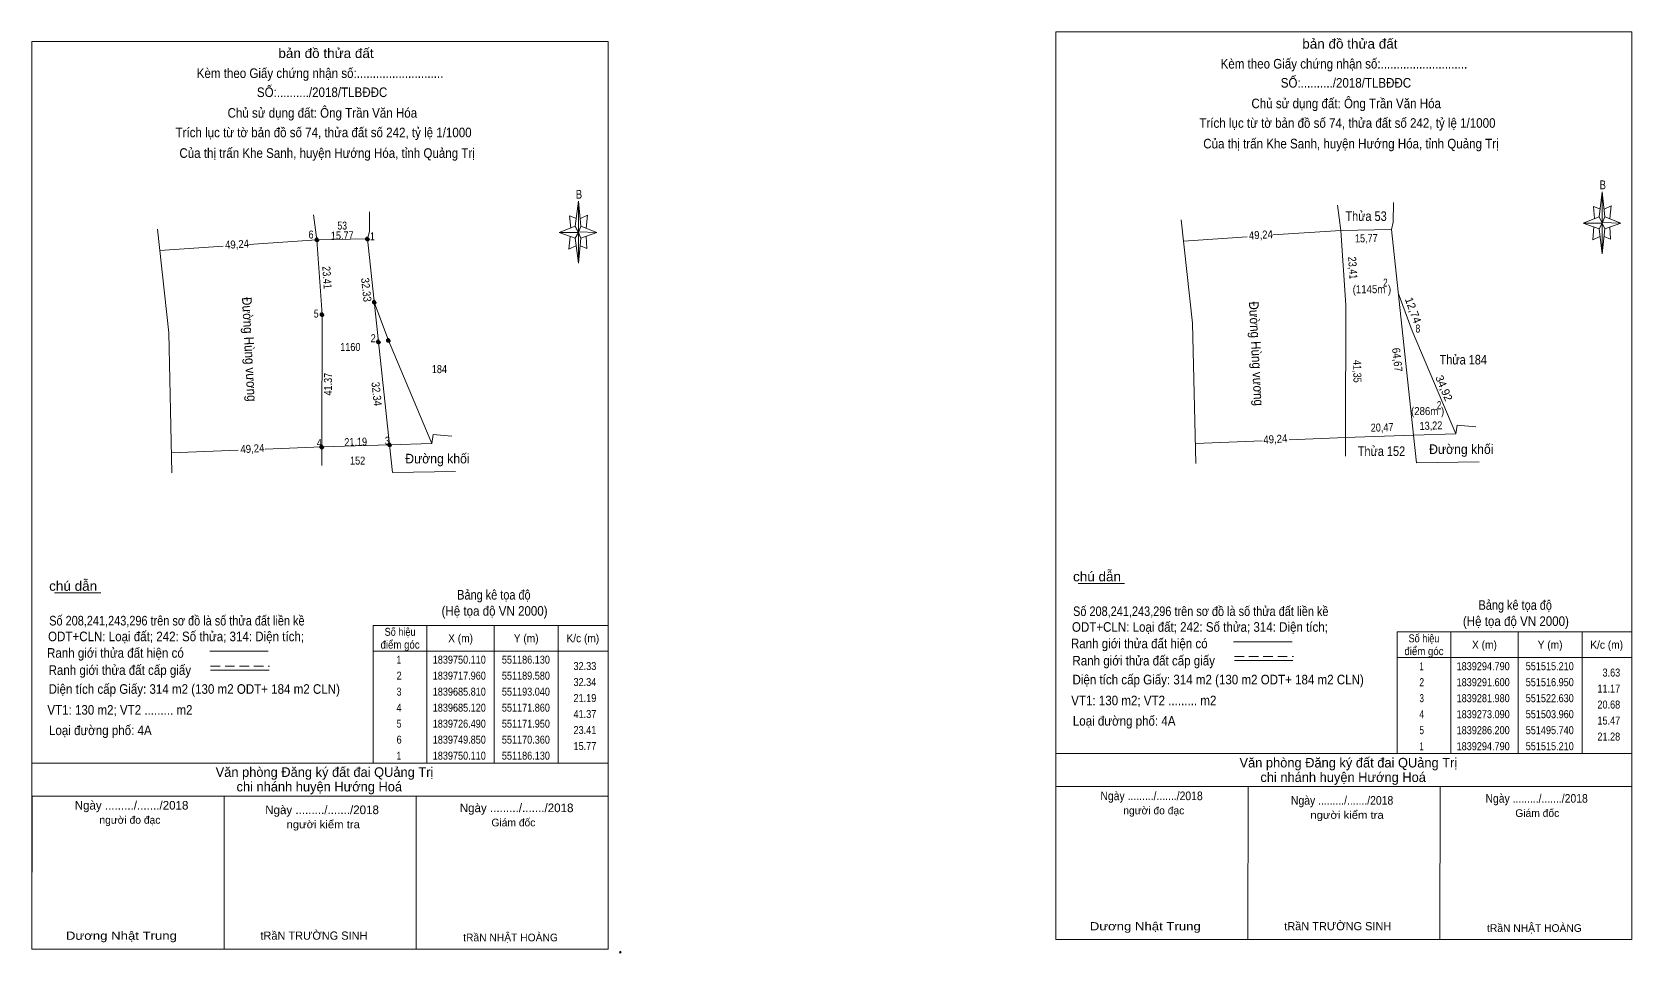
# Model space of a CAD drawing. Header units: metres. Extents: x 550397 to 552591, y 1839509 to 1839821.
# Drawn here: x 551081.3 to 551581.2, y 1839527 to 1839814.8 of the extents above; entities that cross this region are included whole.
import ezdxf
from ezdxf.enums import TextEntityAlignment as Align

# ---------------------------------------------------------------- set-up
doc = ezdxf.new("R2010")
doc.units = ezdxf.units.M
doc.header["$PDMODE"] = 32
doc.header["$PDSIZE"] = 0.5
doc.linetypes.add('DOTTED', pattern=[1.5, 0.3, -1.2])
doc.linetypes.add('MEDIUM_DASHED', pattern=[4.5, 3, -1.5])
for name, color, linetype, lineweight in [('1', 7, 'DOTTED', 13), ('10', 7, 'Continuous', 13), ('11', 7, 'Continuous', 13), ('17', 7, 'Continuous', 13), ('23', 7, 'Continuous', 13), ('5', 7, 'Continuous', 13), ('6', 7, 'Continuous', 13), ('63', 7, 'Continuous', 13)]:
    doc.layers.add(name, color=color, linetype=linetype, lineweight=lineweight)

msp = doc.modelspace()

# ---------------------------------------------------------------- hatches: boundary and pattern name
at = {"layer": '11'}
for points in [[(551170.955, 1839749.85, 1), (551169.765, 1839749.85, 1)], [(551186.725, 1839750.11, 1), (551185.535, 1839750.11, 1)], [(551188.845, 1839730.37, 1), (551187.655, 1839730.37, 1)], [(551172.545, 1839726.49, 1), (551171.355, 1839726.49, 1)], [(551190.175, 1839717.96, 1), (551188.985, 1839717.96, 1)], [(551193.275, 1839718.42, 1), (551192.085, 1839718.42, 1)], [(551172.455, 1839685.12, 1), (551171.265, 1839685.12, 1)], [(551193.635, 1839685.81, 1), (551192.445, 1839685.81, 1)]]:
    msp.add_hatch(color=256, dxfattribs=at).paths.add_polyline_path(points)

# ---------------------------------------------------------------- linework, layer by layer
at = {"layer": '10'}
for p, q in [((551490.24, 1839752.8), (551491.83, 1839729.44)), ((551491.83, 1839729.44), (551491.74, 1839688.07)), ((551508.13, 1839733.32), (551512.56, 1839721.37)), ((551512.56, 1839721.37), (551526.13, 1839689.19)), ((551526.56, 1839691.98), (551526.13, 1839689.19)), ((551526.56, 1839691.98), (551532.38, 1839691.43)), ((551491.74, 1839688.07), (551491.73, 1839682.29)), ((551533.48, 1839680.44), (551513.88, 1839680.12))]:
    msp.add_line(p, q, dxfattribs=at)
for points in [[(551506.01, 1839753.06), (551506.61, 1839755.4), (551506.67, 1839761.52)], [(551490.24, 1839752.8), (551506.01, 1839753.06), (551512.92, 1839688.76), (551513.88, 1839680.12)], [(551526.13, 1839689.19), (551512.92, 1839688.76), (551491.74, 1839688.07)]]:
    msp.add_lwpolyline(points, dxfattribs=at)
at = {"layer": '11'}
for p, q in [((551170.36, 1839749.85), (551169.27, 1839757.68)), ((551149.1, 1839748.41), (551170.36, 1839749.85)), ((551170.36, 1839749.85), (551186.13, 1839750.11)), ((551170.36, 1839749.85), (551171.95, 1839726.49)), ((551121.23, 1839746.51), (551141.09, 1839747.86)), ((551188.25, 1839730.37), (551192.68, 1839718.42)), ((551171.95, 1839726.49), (551171.86, 1839685.12)), ((551192.68, 1839718.42), (551206.25, 1839686.24)), ((551206.68, 1839689.03), (551206.25, 1839686.24)), ((551206.68, 1839689.03), (551212.5, 1839688.48)), ((551124.9, 1839683.25), (551145.73, 1839684.08)), ((551154.18, 1839684.42), (551171.86, 1839685.12)), ((551171.86, 1839685.12), (551171.85, 1839679.34)), ((551193.04, 1839685.81), (551194, 1839677.17)), ((551213.6, 1839677.49), (551194, 1839677.17))]:
    msp.add_line(p, q, dxfattribs=at)
for points in [[(551186.13, 1839750.11), (551186.73, 1839752.45), (551186.79, 1839758.57)], [(551120.5, 1839753.16), (551124.06, 1839720.83), (551125.04, 1839677.01)], [(551186.13, 1839750.11), (551193.04, 1839685.81), (551186.13, 1839750.11)], [(551206.25, 1839686.24), (551193.04, 1839685.81), (551171.86, 1839685.12)]]:
    msp.add_lwpolyline(points, dxfattribs=at)
msp.add_lwpolyline([(551186.13, 1839750.11), (551189.58, 1839717.96), (551193.04, 1839685.81), (551171.86, 1839685.12), (551171.95, 1839726.49), (551170.36, 1839749.85)], close=True, dxfattribs=at)
at = {"layer": '11', "linetype": 'MEDIUM_DASHED'}
for centre in [(551170.36, 1839749.85), (551186.13, 1839750.11), (551188.25, 1839730.37), (551171.95, 1839726.49), (551189.58, 1839717.96), (551192.68, 1839718.42), (551171.86, 1839685.12), (551193.04, 1839685.81)]:
    msp.add_circle(centre, 0.595, dxfattribs=at)
at = {"layer": '17'}
for p, q in [((551088.3, 1839639.54), (551102.78, 1839639.54)), ((551408.18, 1839642.49), (551422.66, 1839642.49)), ((551401.2, 1839531.19), (551401.24, 1839579.01)), ((551461.2, 1839531.13), (551461.24, 1839578.97)), ((551521.2, 1839531.09), (551521.24, 1839578.91)), ((551081.32, 1839528.24), (551081.36, 1839576.06)), ((551141.32, 1839528.18), (551141.36, 1839576.02)), ((551201.32, 1839528.14), (551201.36, 1839575.96))]:
    msp.add_line(p, q, dxfattribs=at)
at = {"layer": '23'}
for p, q in [((551490.24, 1839752.8), (551489.15, 1839760.63)), ((551441.11, 1839749.46), (551460.97, 1839750.81)), ((551468.98, 1839751.36), (551490.24, 1839752.8)), ((551444.78, 1839686.2), (551465.61, 1839687.03)), ((551474.06, 1839687.37), (551491.74, 1839688.07))]:
    msp.add_line(p, q, dxfattribs=at)
msp.add_lwpolyline([(551440.38, 1839756.11), (551443.94, 1839723.78), (551444.92, 1839679.96)], dxfattribs=at)
at = {"layer": '5'}
for p, q in [((551570.92, 1839757.07), (551571.92, 1839764.87)), ((551251.04, 1839754.12), (551252.04, 1839761.92)), ((551252.84, 1839754.12), (551257.84, 1839752.12)), ((551570.92, 1839753.27), (551565.92, 1839755.07)), ((551572.72, 1839757.07), (551577.72, 1839755.07)), ((551574.32, 1839753.87), (551574.52, 1839750.07)), ((551251.04, 1839750.32), (551246.04, 1839752.12)), ((551252.84, 1839750.32), (551252.04, 1839742.52)), ((551254.44, 1839750.92), (551254.64, 1839747.12)), ((551572.72, 1839753.27), (551571.92, 1839745.47)), ((551574.52, 1839750.07), (551572.52, 1839750.87)), ((551254.64, 1839747.12), (551252.64, 1839747.92))]:
    msp.add_line(p, q, dxfattribs=at)
for points in [[(551401.2, 1839814.79), (551581.2, 1839814.79), (551581.2, 1839531.19), (551401.2, 1839531.19)], [(551081.32, 1839811.84), (551261.32, 1839811.84), (551261.32, 1839528.24), (551081.32, 1839528.24)], [(551571.92, 1839764.87), (551572.72, 1839757.07), (551571.92, 1839755.07)], [(551252.04, 1839761.92), (551252.84, 1839754.12), (551252.04, 1839752.12)], [(551252.04, 1839752.12), (551246.04, 1839752.12), (551251.04, 1839754.12), (551252.84, 1839750.32), (551257.84, 1839752.12), (551252.04, 1839752.32)], [(551571.92, 1839755.07), (551565.92, 1839755.07), (551570.92, 1839757.07), (551572.72, 1839753.27), (551577.72, 1839755.07), (551571.92, 1839755.27)], [(551571.92, 1839755.07), (551571.92, 1839745.47), (551570.92, 1839753.27)], [(551252.04, 1839752.12), (551252.04, 1839742.52), (551251.04, 1839750.32)]]:
    msp.add_lwpolyline(points, close=True, dxfattribs=at)
for points in [[(551571.32, 1839759.47), (551569.12, 1839760.27), (551569.52, 1839756.47)], [(551572.52, 1839759.47), (551574.72, 1839760.47), (551574.32, 1839756.47)], [(551252.04, 1839752.12), (551251.04, 1839754.12), (551246.04, 1839752.12)], [(551251.44, 1839756.52), (551249.24, 1839757.32), (551249.64, 1839753.52)], [(551252.64, 1839756.52), (551254.84, 1839757.52), (551254.44, 1839753.52)], [(551571.92, 1839755.07), (551570.92, 1839757.07), (551565.92, 1839755.07)], [(551569.32, 1839753.87), (551568.92, 1839749.87), (551571.12, 1839750.87)], [(551571.92, 1839755.07), (551572.72, 1839753.27), (551577.72, 1839755.07)], [(551249.44, 1839750.92), (551249.04, 1839746.92), (551251.24, 1839747.92)], [(551252.04, 1839752.12), (551252.84, 1839750.32), (551257.84, 1839752.12)]]:
    msp.add_lwpolyline(points, dxfattribs=at)
at = {"layer": '6'}
for p, q in [((551456.72, 1839624.23), (551475, 1839624.23)), ((551136.84, 1839621.28), (551155.12, 1839621.28)), ((551137.12, 1839615.42), (551155.4, 1839615.42)), ((551457, 1839618.37), (551475.28, 1839618.37)), ((551401.2, 1839589.31), (551581.2, 1839589.31)), ((551401.2, 1839589.31), (551581.2, 1839589.31)), ((551081.32, 1839586.36), (551261.32, 1839586.36)), ((551081.32, 1839586.36), (551261.32, 1839586.36)), ((551401.2, 1839578.99), (551581.2, 1839578.99)), ((551081.32, 1839576.04), (551261.32, 1839576.04))]:
    msp.add_line(p, q, dxfattribs=at)
at = {"layer": '6', "linetype": 'MEDIUM_DASHED'}
for p, q in [((551457, 1839619.61), (551475.4, 1839619.61)), ((551137.12, 1839616.66), (551155.52, 1839616.66))]:
    msp.add_line(p, q, dxfattribs=at)
at = {"layer": '6'}
msp.add_point((551265.12, 1839527.24), dxfattribs=at)
at = {"layer": '63'}
for p, q in [((551204.72, 1839629.36), (551204.72, 1839586.36)), ((551225.72, 1839629.36), (551225.72, 1839586.36)), ((551245.72, 1839629.36), (551245.72, 1839586.36)), ((551524.6, 1839627.31), (551524.6, 1839589.31)), ((551545.6, 1839627.31), (551545.6, 1839589.31)), ((551565.6, 1839627.31), (551565.6, 1839589.31)), ((551187.92, 1839621.36), (551261.32, 1839621.36)), ((551507.8, 1839619.31), (551581.2, 1839619.31))]:
    msp.add_line(p, q, dxfattribs=at)
for points in [[(551187.92, 1839629.36), (551261.32, 1839629.36), (551261.32, 1839586.36), (551187.92, 1839586.36)], [(551507.8, 1839627.31), (551581.2, 1839627.31), (551581.2, 1839589.31), (551507.8, 1839589.31)]]:
    msp.add_lwpolyline(points, close=True, dxfattribs=at)

# ---------------------------------------------------------------- texts
at = {"layer": '1', "width": 1.2}
for p in [(551126.59, 1839531.12), (551446.47, 1839534.07)]:
    msp.add_text('Dương Nhật Trung', height=2.56, dxfattribs=at).set_placement(p, align=Align.RIGHT)
at = {"layer": '1'}
for p in [(551186.12, 1839531.14), (551506, 1839534.09)]:
    msp.add_text('tRầN TRƯỜNG SINH', height=2.56, dxfattribs=at).set_placement(p, align=Align.RIGHT)
at = {"layer": '10'}
for s, height, width, p in [('Thửa 53', 3, 0.85, (551498.12, 1839755.74)), ('(1145m )', 2.5, 0.9, (551499.95, 1839733.17)), ('2', 2.5, 0.75, (551504.135, 1839735.23)), ('Thửa 184', 3, 0.85, (551528.485, 1839710.9)), ('2', 2.5, 0.75, (551520.925, 1839696.92)), ('(286m )', 2.5, 0.9, (551517.34, 1839695.09)), ('Thửa 152', 3, 0.85, (551502.925, 1839682.31)), ('Đường khối', 3, 0.95, (551527.865, 1839682.93))]:
    msp.add_text(s, height=height, dxfattribs=dict(at, width=width)).set_placement(p, align=Align.CENTER)
for s, height, rotation, width, p in [('49,24', 2.5, 3.463, 0.9, (551465.33, 1839750.164)), ('15,77', 2.5, 0.945, 0.85, (551498.214, 1839749.089)), ('23,41', 2.5, 273.894, 0.85, (551492.733, 1839740.965)), ('Đường Hùng vương', 3, 272.912, 0.9, (551462.33, 1839714.206)), ('64,67', 2.5, 276.134, 0.9, (551506.638, 1839712.229)), ('41,35', 2.5, 270.873, 0.85, (551494.135, 1839708.739)), ('49,24', 2.5, 3.463, 0.9, (551469.84, 1839686.354)), ('20,47', 2.5, 1.876, 0.85, (551503.164, 1839689.979)), ('13,22', 2.5, 1.864, 0.85, (551518.424, 1839690.539))]:
    msp.add_text(s, height=height, rotation=rotation, dxfattribs=dict(at, width=width)).set_placement(p, align=Align.CENTER)
for s, rotation, p in [('12,74', 290.34, (551511.644, 1839727.409)), ('34,92', 292.865, (551521.313, 1839703.016))]:
    msp.add_text(s, height=2.5, rotation=rotation, dxfattribs=at).set_placement(p, align=Align.CENTER)
at = {"layer": '10', "width": 0.8}
msp.add_text(' 8', height=2.5, dxfattribs=at).set_placement((551515.05, 1839720.88), align=Align.RIGHT)
at = {"layer": '11'}
for s, height, width, p in [('53', 2.5, 0.8, (551178.24, 1839753.04)), ('1160', 2.5, 0.85, (551180.775, 1839715.12)), ('184', 2.5, 0.85, (551208.605, 1839708.2)), ('152', 2.5, 0.85, (551183.05, 1839679.61)), ('Đường khối', 3, 0.95, (551207.985, 1839679.98))]:
    msp.add_text(s, height=height, dxfattribs=dict(at, width=width)).set_placement(p, align=Align.CENTER)
for s, height, rotation, width, p in [('49,24', 2.5, 3.463, 0.9, (551145.449, 1839747.214)), ('15.77', 2.5, 0.945, 0.85, (551178.269, 1839749.98)), ('23.41', 2.5, 273.894, 0.85, (551172.253, 1839737.985)), ('32.33', 2.5, 276.125, 0.9, (551184.525, 1839734.098)), ('Đường Hùng vương', 3, 272.912, 0.9, (551147.75, 1839715.576)), ('41.37', 2.5, 89.875, 0.85, (551175.048, 1839704.727)), ('32.34', 2.5, 276.143, 0.9, (551187.773, 1839701.554)), ('49,24', 2.5, 3.463, 0.9, (551150.249, 1839683.354)), ('21.19', 2.5, 1.866, 0.85, (551182.489, 1839685.459))]:
    msp.add_text(s, height=height, rotation=rotation, dxfattribs=dict(at, width=width)).set_placement(p, align=Align.CENTER)
for s, width, p in [(' 6', 0.85, (551169.28, 1839750.25)), (' 1', 0.75, (551188.35, 1839749.71)), (' 5', 0.8, (551170.87, 1839725.55)), (' 2', 0.85, (551188.72, 1839717.85)), (' 4', 0.85, (551171.86, 1839685.12)), (' 3', 0.8, (551193.04, 1839685.81))]:
    msp.add_text(s, height=2.5, dxfattribs=dict(at, width=width)).set_placement(p, align=Align.RIGHT)
at = {"layer": '5'}
for s, height, width, p in [('bản đồ thửa đất', 3, 1.05, (551173.18, 1839806.66)), ('bản đồ thửa đất', 3, 1.05, (551493.06, 1839809.61)), ('Kèm theo Giấy chứng nhận số:...........................', 3, 0.9, (551171.32, 1839800.42)), ('Kèm theo Giấy chứng nhận số:...........................', 3, 0.9, (551491.2, 1839803.37)), ('SỐ:........../2018/TLBĐĐC', 3, 0.9, (551171.95, 1839794.46)), ('SỐ:........../2018/TLBĐĐC', 3, 0.9, (551491.83, 1839797.41)), ('Chủ sử dụng đất: Ông Trần Văn Hóa', 3, 0.9, (551491.91, 1839790.97)), ('Chủ sử dụng đất: Ông Trần Văn Hóa', 3, 0.9, (551172.03, 1839788.02)), ('Trích lục từ tờ bản đồ số 74, thửa đất số 242, tỷ lệ 1/1000 ', 3, 0.9, (551172.92, 1839781.9)), ('Trích lục từ tờ bản đồ số 74, thửa đất số 242, tỷ lệ 1/1000 ', 3, 0.9, (551492.8, 1839784.85)), ('Của thị trấn Khe Sanh, huyện Hướng Hóa, tỉnh Quảng Trị', 3, 0.9, (551173.52, 1839775.46)), ('Của thị trấn Khe Sanh, huyện Hướng Hóa, tỉnh Quảng Trị', 3, 0.9, (551493.4, 1839778.41)), ('B', 2.755, 0.8, (551572.085, 1839765.65)), ('B', 2.755, 0.8, (551252.205, 1839762.7))]:
    msp.add_text(s, height=height, dxfattribs=dict(at, width=width)).set_placement(p, align=Align.CENTER)
at = {"layer": '6'}
for s, width, p in [('chú dẫn', 1.05, (551086.68, 1839640.18)), ('chú dẫn', 1.05, (551406.56, 1839643.13)), ('Số 208,241,243,296 trên sơ đồ là số thửa đất liền kề', 0.85, (551406.58, 1839632.29)), ('Số 208,241,243,296 trên sơ đồ là số thửa đất liền kề', 0.85, (551086.7, 1839629.34)), ('ODT+CLN: Loại đất; 242: Số thửa; 314: Diện tích;', 0.9, (551406.22, 1839627.37)), ('ODT+CLN: Loại đất; 242: Số thửa; 314: Diện tích;', 0.9, (551086.34, 1839624.42)), ('Ranh giới thửa đất hiện có ', 0.9, (551405.9, 1839622.21)), ('Ranh giới thửa đất hiện có ', 0.9, (551086.02, 1839619.26)), ('Ranh giới thửa đất cấp giấy', 0.9, (551406.38, 1839616.85)), ('Ranh giới thửa đất cấp giấy', 0.9, (551086.5, 1839613.9)), ('Diện tích cấp Giấy: 314 m2 (130 m2 ODT+ 184 m2 CLN)', 0.9, (551406.4, 1839610.93)), ('Diện tích cấp Giấy: 314 m2 (130 m2 ODT+ 184 m2 CLN)', 0.9, (551086.52, 1839607.98)), ('VT1: 130 m2; VT2 ......... m2', 0.9, (551086.12, 1839601.46)), ('VT1: 130 m2; VT2 ......... m2', 0.9, (551406, 1839604.41)), ('Loại đường phố: 4A', 0.9, (551086.62, 1839595.08)), ('Loại đường phố: 4A', 0.9, (551406.5, 1839598.03))]:
    msp.add_text(s, height=3, dxfattribs=dict(at, width=width)).set_placement(p)
for s, height, width, p in [('Bảng kê tọa độ', 3, 0.85, (551225.635, 1839637.43)), ('(Hệ tọa độ VN 2000)', 3, 0.9, (551225.84, 1839632.39)), ('Bảng kê tọa độ', 3, 0.85, (551544.725, 1839634.23)), ('(Hệ tọa độ VN 2000)', 3, 0.9, (551544.93, 1839629.19)), ('Ngày ........./......./2018', 2.7, 0.9, (551431.105, 1839574.75)), ('Ngày ........./......./2018', 2.7, 0.9, (551490.625, 1839573.33)), ('Ngày ........./......./2018', 2.7, 0.9, (551551.405, 1839573.95)), ('người kiểm tra', 2.4, 1.1, (551172.3, 1839565.98)), ('người kiểm tra', 2.4, 1.1, (551492.18, 1839568.93))]:
    msp.add_text(s, height=height, dxfattribs=dict(at, width=width)).set_placement(p, align=Align.CENTER)
for s, height, p in [(' Văn phòng Đăng ký đất đai QUảng Trị', 3, (551172.145, 1839582.02)), (' Văn phòng Đăng ký đất đai QUảng Trị', 3, (551492.025, 1839584.97)), ('chi nhánh huyện Hướng Hoá', 3, (551490.955, 1839580.43)), ('chi nhánh huyện Hướng Hoá', 3, (551171.075, 1839577.48)), ('Ngày ........./......./2018', 2.7, (551112.425, 1839571.8)), ('Ngày ........./......./2018', 2.7, (551232.725, 1839571)), ('người đo đạc', 2.4, (551111.915, 1839567.38)), ('Ngày ........./......./2018', 2.7, (551171.945, 1839570.38)), ('Giám đốc', 2.4, (551231.73, 1839566.56)), ('người đo đạc', 2.4, (551431.795, 1839570.33)), ('Giám đốc', 2.4, (551551.61, 1839569.51)), ('tRầN NHẬT HOÀNG', 2.4, (551230.83, 1839530.64)), ('tRầN NHẬT HOÀNG', 2.4, (551550.71, 1839533.59))]:
    msp.add_text(s, height=height, dxfattribs=at).set_placement(p, align=Align.CENTER)
at = {"layer": '63'}
for s, width, p in [('Số hiệu', 0.85, (551196.32, 1839626.11)), ('điểm góc', 0.9, (551196.32, 1839622.11)), ('X (m)', 0.95, (551215.22, 1839624.11)), ('Y (m)', 0.95, (551235.715, 1839624.11)), ('K/c (m)', 0.95, (551253.42, 1839624.11)), ('Số hiệu', 0.85, (551516.21, 1839624.07)), ('X (m)', 0.95, (551535.1, 1839622.07)), ('Y (m)', 0.95, (551555.615, 1839622.07)), ('K/c (m)', 0.95, (551573.29, 1839622.07)), (' 1', 0.75, (551195.615, 1839617.41)), ('1839750.110', 0.85, (551214.82, 1839617.41)), ('551186.130', 0.85, (551235.625, 1839617.41)), ('điểm góc', 0.9, (551516.21, 1839620.07)), (' 2', 0.85, (551195.62, 1839612.41)), ('1839717.960', 0.85, (551214.82, 1839612.41)), ('551189.580', 0.85, (551235.625, 1839612.41)), ('1', 0.65, (551515.49, 1839615.37)), ('1839294.790', 0.85, (551534.7, 1839615.37)), ('551515.210', 0.85, (551555.505, 1839615.37)), (' 3', 0.8, (551195.62, 1839607.41)), ('1839685.810', 0.85, (551214.82, 1839607.41)), ('551193.040', 0.85, (551235.625, 1839607.41)), ('2', 0.8, (551515.505, 1839610.37)), ('1839291.600', 0.85, (551534.7, 1839610.37)), ('551516.950', 0.85, (551555.505, 1839610.37)), (' 4', 0.85, (551195.615, 1839602.41)), ('1839685.120', 0.85, (551214.82, 1839602.41)), ('551171.860', 0.85, (551235.625, 1839602.41)), ('3', 0.75, (551515.505, 1839605.37)), ('1839281.980', 0.85, (551534.7, 1839605.37)), ('551522.630', 0.85, (551555.505, 1839605.37)), (' 5', 0.8, (551195.62, 1839597.41)), ('1839726.490', 0.85, (551214.82, 1839597.41)), ('551171.950', 0.85, (551235.625, 1839597.41)), ('4', 0.8, (551515.51, 1839600.37)), ('1839273.090', 0.85, (551534.7, 1839600.37)), ('551503.960', 0.85, (551555.505, 1839600.37)), (' 6', 0.85, (551195.62, 1839592.41)), ('1839749.850', 0.85, (551214.82, 1839592.41)), ('551170.360', 0.85, (551235.625, 1839592.41)), ('5', 0.75, (551515.505, 1839595.37)), ('1839286.200', 0.85, (551534.7, 1839595.37)), ('551495.740', 0.85, (551555.505, 1839595.37)), (' 1', 0.75, (551195.615, 1839587.41)), ('1839750.110', 0.85, (551214.82, 1839587.41)), ('551186.130', 0.85, (551235.625, 1839587.41)), ('1', 0.65, (551515.49, 1839590.37)), ('1839294.790', 0.85, (551534.7, 1839590.37)), ('551515.210', 0.85, (551555.505, 1839590.37))]:
    msp.add_text(s, height=2.5, dxfattribs=dict(at, width=width)).set_placement(p, align=Align.CENTER)
at = {"layer": '63', "width": 0.85}
for s, p in [('32.33', (551257.62, 1839615.41)), ('3.63', (551577.52, 1839613.37)), ('32.34', (551257.62, 1839610.41)), ('11.17', (551577.51, 1839608.37)), ('21.19', (551257.62, 1839605.41)), ('20.68', (551577.51, 1839603.37)), ('41.37', (551257.62, 1839600.41)), ('15.47', (551577.51, 1839598.37)), ('23.41', (551257.62, 1839595.41)), ('21.28', (551577.51, 1839593.37)), ('15.77', (551257.62, 1839590.41))]:
    msp.add_text(s, height=2.5, dxfattribs=at).set_placement(p, align=Align.RIGHT)

doc.saveas('drawing.dxf')
